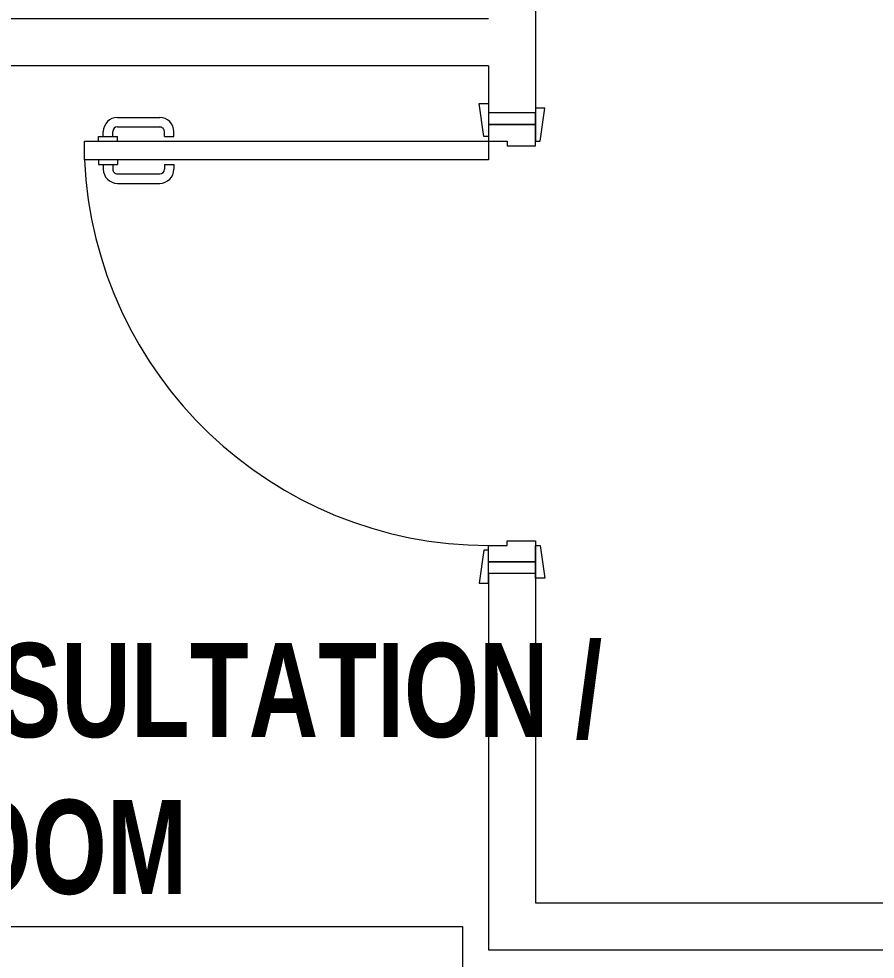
# Model space of a CAD drawing. Header units: millimetres. Extents: x -2143172 to 5255, y -610845 to 279739.
# Drawn here: x -1227590 to -1225768, y -31145 to -29145 of the extents above; entities that cross this region are included whole.
import ezdxf

# ---------------------------------------------------------------- set-up
doc = ezdxf.new("R2010")
doc.units = ezdxf.units.MM
doc.header["$LTSCALE"] = 30
for name, color, linetype, lineweight in [('72_EGR_BASE_TEXT', 7, 'Continuous', 5), ('LOADING', 163, 'Continuous', 5), ('Walls', 32, 'Continuous', 5)]:
    doc.layers.add(name, color=color, linetype=linetype, lineweight=lineweight)
doc.layers.add('Wooden Joinery', color=7, linetype='Continuous', lineweight=5, true_color=0x521300)
doc.styles.add('X3G_ENTITY_9EC9', font='swisscl.ttf', dxfattribs={"height": 0.2})

# ---------------------------------------------------------------- blocks, each defined once
blk = doc.blocks.new('A$C72370EFE')
at = {"layer": 'Wooden Joinery'}
for p, q in [((-0.01, -0.04), (-0.02, -0.04)), ((-0.01, -0.03), (-0.01, -0.07)), ((0, -0.03), (-0.01, -0.03)), ((0.04, -0.03), (0.05, -0.03)), ((0.05, -0.03), (0.05, -0.07)), ((0.05, -0.04), (0.06, -0.04)), ((-0.01, -0.06), (-0.02, -0.06)), ((0.05, -0.06), (0.06, -0.06)), ((-0.05, -0.07), (-0.05, -0.16)), ((-0.03, -0.07), (-0.03, -0.16)), ((0, -0.07), (-0.01, -0.07)), ((0.04, -0.07), (0.05, -0.07)), ((0.07, -0.07), (0.07, -0.16)), ((0.09, -0.07), (0.09, -0.16)), ((-0.01, -0.17), (-0.02, -0.17)), ((-0.01, -0.17), (-0.01, -0.19)), ((0.05, -0.17), (0.06, -0.17)), ((0.05, -0.17), (0.05, -0.19)), ((-0.01, -0.19), (-0.02, -0.19)), ((0.05, -0.19), (0.06, -0.19))]:
    blk.add_line(p, q, dxfattribs=at)
for centre, radius, start, end in [((-0.02, -0.07), 0.03, 90, 180), ((0.06, -0.07), 0.03, 0, 90), ((-0.02, -0.07), 0.01, 90, 180), ((0.06, -0.07), 0.01, 0, 90), ((-0.02, -0.16), 0.03, 180, 270), ((-0.02, -0.16), 0.01, 180, 270), ((0.06, -0.16), 0.01, 270, 0), ((0.06, -0.16), 0.03, 270, 0)]:
    blk.add_arc(centre, radius, start, end, dxfattribs=at)
blk = doc.blocks.new('A$C5DAD61B4')
at = {"layer": 'Wooden Joinery'}
for points in [[(80, 959.1), (80, 969.1), (10, 979.1), (10, 959.1)], [(940, 959.1), (940, 969.1), (1010, 979.1), (1010, 959.1)], [(70, 859.1), (70, 849.1), (0, 839.1), (0, 859.1)], [(120, 859.1), (120, 0), (80, 0), (80, 859.1)], [(950, 859.1), (950, 849.1), (1020, 839.1), (1020, 859.1)]]:
    blk.add_lwpolyline(points, close=True, dxfattribs=at)
for points in [[(45, 859.1), (45, 959.1), (20, 959.1), (20, 859.1), (45, 859.1)], [(45, 859.1), (80, 859.1), (80, 899.1), (90, 899.1), (90, 959.1), (45, 959.1), (45, 859.1)], [(975, 859.1), (940, 859.1), (940, 899.1), (930, 899.1), (930, 959.1), (975, 959.1), (975, 859.1)], [(975, 859.1), (975, 959.1), (1000, 959.1), (1000, 859.1), (975, 859.1)]]:
    blk.add_lwpolyline(points, dxfattribs=at)
blk.add_arc((80, 859.1), 860, 272.666, 0, dxfattribs=at)
at = {"layer": 'Wooden Joinery', "xscale": 999.9999999998854, "yscale": 999.9999999998854, "zscale": 999.9999999998854, "rotation": 180}
blk.add_blockref('A$C72370EFE', (120, 0), dxfattribs=at)

msp = doc.modelspace()

# ---------------------------------------------------------------- linework, layer by layer
at = {"layer": 'LOADING', "elevation": 0}
msp.add_lwpolyline([(-1228145.8, -31825.3), (-1228145.8, -31075.3), (-1226645.8, -31075.3), (-1226645.8, -31825.3)], close=True, dxfattribs=at)
at = {"layer": 'Walls'}
for p, q in [((-1226490.9, -29004.7), (-1226490.9, -29344.7)), ((-1226590.9, -29144.7), (-1229090.9, -29144.7)), ((-1226590.9, -29244.7), (-1229090.9, -29244.7)), ((-1226590.9, -29244.7), (-1226590.9, -29344.7)), ((-1226490.9, -29344.7), (-1226590.9, -29344.7)), ((-1226590.9, -30324.7), (-1226590.9, -31124.7)), ((-1226490.9, -30324.7), (-1226590.9, -30324.7)), ((-1226490.9, -30324.7), (-1226490.9, -31024.7)), ((-1226490.9, -31024.7), (-1224690.9, -31024.7)), ((-1226590.9, -31124.7), (-1225640.9, -31124.7))]:
    msp.add_line(p, q, dxfattribs=at)

# ---------------------------------------------------------------- block references
at = {"layer": 'Wooden Joinery', "rotation": 270}
msp.add_blockref('A$C5DAD61B4', (-1227449.9, -29324.7), dxfattribs=at)

# ---------------------------------------------------------------- texts
at = {"layer": '72_EGR_BASE_TEXT', "insert": (-1228296.4, -30472.5, 0), "char_height": 200, "width": 4223.97, "attachment_point": 2, "style": 'X3G_ENTITY_9EC9'}
msp.add_mtext('{\\fSwis721 LtCn BT|b1|i0|c0|p34;EAR, NOSE, THROAT CONSULTATION / EXAMINATION ROOM}', dxfattribs=at)

doc.saveas('drawing.dxf')
